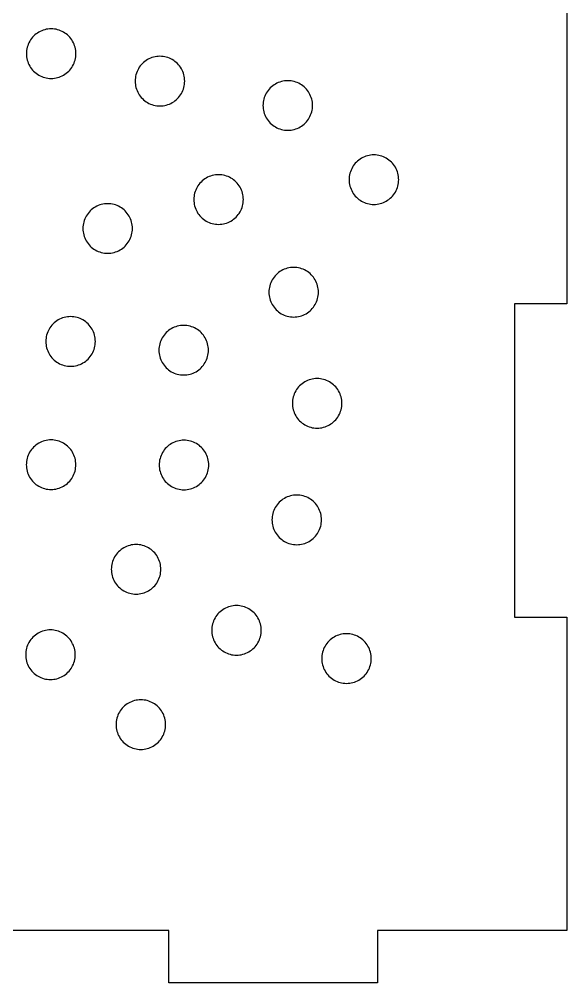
# Model space of a CAD drawing. Header units: millimetres. Extents: x 0 to 375, y -239 to 0.
# Drawn here: x 48 to 90, y -128 to -54.2 of the extents above; entities that cross this region are included whole.
import ezdxf

# ---------------------------------------------------------------- set-up
doc = ezdxf.new("R2010")
doc.units = ezdxf.units.MM
doc.layers.add('CUT', color=1, linetype='Continuous')

msp = doc.modelspace()

# ---------------------------------------------------------------- linework, layer by layer
at = {"layer": 'CUT'}
msp.add_lwpolyline([(90, -52), (90, -76), (86, -76), (86, -100), (90, -100), (90, -124), (86, -124), (75.5, -124), (75.5, -128), (59.5, -128), (59.5, -124), (30.5, -124), (30.5, -128), (14.5, -128), (14.5, -124), (4, -124), (4, -124), (0, -124), (0, -100), (4, -100), (4, -76), (0, -76), (0, -52)], dxfattribs=at)
for points in [[(52.279, -57.463), (52.315, -57.344), (52.343, -57.223), (52.363, -57.1), (52.375, -56.977), (52.379, -56.852), (52.375, -56.728), (52.363, -56.604), (52.343, -56.482), (52.315, -56.361), (52.279, -56.242), (52.235, -56.125), (52.183, -56.012), (52.125, -55.903), (52.059, -55.797), (51.987, -55.696), (51.908, -55.6), (51.823, -55.509), (51.732, -55.424), (51.636, -55.345), (51.535, -55.273), (51.43, -55.207), (51.32, -55.149), (51.207, -55.098), (51.091, -55.054), (50.972, -55.018), (50.851, -54.989), (50.728, -54.969), (50.604, -54.957), (50.48, -54.953), (50.356, -54.957), (50.232, -54.969), (50.109, -54.989), (49.988, -55.018), (49.869, -55.054), (49.753, -55.098), (49.64, -55.149), (49.53, -55.207), (49.425, -55.273), (49.324, -55.345), (49.228, -55.424), (49.137, -55.509), (49.052, -55.6), (48.973, -55.696), (48.901, -55.797), (48.835, -55.903), (48.777, -56.012), (48.725, -56.125), (48.681, -56.242), (48.645, -56.361), (48.617, -56.482), (48.597, -56.604), (48.585, -56.728), (48.581, -56.852), (48.585, -56.977), (48.597, -57.1), (48.617, -57.223), (48.645, -57.344), (48.681, -57.463), (48.725, -57.579), (48.777, -57.692), (48.835, -57.802), (48.901, -57.908), (48.973, -58.009), (49.052, -58.105), (49.137, -58.195), (49.228, -58.28), (49.324, -58.359), (49.425, -58.432), (49.53, -58.497), (49.64, -58.556), (49.753, -58.607), (49.869, -58.651), (49.988, -58.687), (50.109, -58.715), (50.232, -58.735), (50.356, -58.748), (50.48, -58.752), (50.604, -58.748), (50.728, -58.735), (50.851, -58.715), (50.972, -58.687), (51.091, -58.651), (51.207, -58.607), (51.32, -58.556), (51.43, -58.497), (51.535, -58.432), (51.636, -58.359), (51.732, -58.28), (51.823, -58.195), (51.908, -58.105), (51.987, -58.009), (52.059, -57.908), (52.125, -57.802), (52.183, -57.692), (52.235, -57.579), (52.279, -57.463)], [(60.57, -59.681), (60.614, -59.565), (60.65, -59.446), (60.678, -59.325), (60.698, -59.203), (60.711, -59.079), (60.715, -58.955), (60.711, -58.83), (60.698, -58.707), (60.678, -58.584), (60.65, -58.463), (60.614, -58.344), (60.57, -58.228), (60.519, -58.115), (60.46, -58.005), (60.395, -57.899), (60.322, -57.798), (60.243, -57.702), (60.158, -57.612), (60.068, -57.527), (59.972, -57.448), (59.871, -57.375), (59.765, -57.31), (59.655, -57.251), (59.542, -57.2), (59.426, -57.156), (59.307, -57.12), (59.186, -57.092), (59.063, -57.072), (58.94, -57.059), (58.815, -57.055), (58.691, -57.059), (58.567, -57.072), (58.445, -57.092), (58.324, -57.12), (58.205, -57.156), (58.089, -57.2), (57.975, -57.251), (57.866, -57.31), (57.76, -57.375), (57.659, -57.448), (57.563, -57.527), (57.472, -57.612), (57.387, -57.702), (57.309, -57.798), (57.236, -57.899), (57.171, -58.005), (57.112, -58.115), (57.061, -58.228), (57.017, -58.344), (56.981, -58.463), (56.953, -58.584), (56.932, -58.707), (56.92, -58.83), (56.916, -58.955), (56.92, -59.079), (56.932, -59.203), (56.953, -59.325), (56.981, -59.446), (57.017, -59.565), (57.061, -59.681), (57.112, -59.795), (57.171, -59.904), (57.236, -60.01), (57.309, -60.111), (57.387, -60.207), (57.472, -60.298), (57.563, -60.383), (57.659, -60.461), (57.76, -60.534), (57.866, -60.599), (57.975, -60.658), (58.089, -60.709), (58.205, -60.753), (58.324, -60.789), (58.445, -60.817), (58.567, -60.838), (58.691, -60.85), (58.815, -60.854), (58.94, -60.85), (59.063, -60.838), (59.186, -60.817), (59.307, -60.789), (59.426, -60.753), (59.542, -60.709), (59.655, -60.658), (59.765, -60.599), (59.871, -60.534), (59.972, -60.461), (60.068, -60.383), (60.158, -60.298), (60.243, -60.207), (60.322, -60.111), (60.395, -60.01), (60.46, -59.904), (60.519, -59.795), (60.57, -59.681)], [(70.415, -61.433), (70.451, -61.314), (70.479, -61.193), (70.5, -61.07), (70.512, -60.947), (70.516, -60.822), (70.512, -60.698), (70.5, -60.575), (70.479, -60.452), (70.451, -60.331), (70.415, -60.212), (70.371, -60.096), (70.32, -59.982), (70.261, -59.873), (70.196, -59.767), (70.123, -59.666), (70.045, -59.57), (69.96, -59.479), (69.869, -59.394), (69.773, -59.316), (69.672, -59.243), (69.566, -59.178), (69.457, -59.119), (69.343, -59.068), (69.227, -59.024), (69.108, -58.988), (68.987, -58.96), (68.864, -58.939), (68.741, -58.927), (68.617, -58.923), (68.492, -58.927), (68.369, -58.939), (68.246, -58.96), (68.125, -58.988), (68.006, -59.024), (67.89, -59.068), (67.777, -59.119), (67.667, -59.178), (67.561, -59.243), (67.46, -59.316), (67.364, -59.394), (67.274, -59.479), (67.189, -59.57), (67.11, -59.666), (67.037, -59.767), (66.972, -59.873), (66.913, -59.982), (66.862, -60.096), (66.818, -60.212), (66.782, -60.331), (66.754, -60.452), (66.734, -60.575), (66.721, -60.698), (66.717, -60.822), (66.721, -60.947), (66.734, -61.07), (66.754, -61.193), (66.782, -61.314), (66.818, -61.433), (66.862, -61.549), (66.913, -61.662), (66.972, -61.772), (67.037, -61.878), (67.11, -61.979), (67.189, -62.075), (67.274, -62.165), (67.364, -62.25), (67.46, -62.329), (67.561, -62.402), (67.667, -62.467), (67.777, -62.526), (67.89, -62.577), (68.006, -62.621), (68.125, -62.657), (68.246, -62.685), (68.369, -62.705), (68.492, -62.718), (68.617, -62.722), (68.741, -62.718), (68.864, -62.705), (68.987, -62.685), (69.108, -62.657), (69.227, -62.621), (69.343, -62.577), (69.457, -62.526), (69.566, -62.467), (69.672, -62.402), (69.773, -62.329), (69.869, -62.25), (69.96, -62.165), (70.045, -62.075), (70.123, -61.979), (70.196, -61.878), (70.261, -61.772), (70.32, -61.662), (70.371, -61.549), (70.415, -61.433)], [(77.016, -67.114), (77.052, -66.995), (77.08, -66.874), (77.1, -66.751), (77.113, -66.628), (77.117, -66.503), (77.113, -66.379), (77.1, -66.256), (77.08, -66.133), (77.052, -66.012), (77.016, -65.893), (76.972, -65.777), (76.921, -65.663), (76.862, -65.554), (76.797, -65.448), (76.724, -65.347), (76.645, -65.251), (76.56, -65.16), (76.47, -65.075), (76.374, -64.997), (76.273, -64.924), (76.167, -64.859), (76.057, -64.8), (75.944, -64.749), (75.828, -64.705), (75.709, -64.669), (75.588, -64.641), (75.465, -64.62), (75.342, -64.608), (75.217, -64.604), (75.093, -64.608), (74.97, -64.62), (74.847, -64.641), (74.726, -64.669), (74.607, -64.705), (74.491, -64.749), (74.377, -64.8), (74.268, -64.859), (74.162, -64.924), (74.061, -64.997), (73.965, -65.075), (73.874, -65.16), (73.789, -65.251), (73.711, -65.347), (73.638, -65.448), (73.573, -65.554), (73.514, -65.663), (73.463, -65.777), (73.419, -65.893), (73.383, -66.012), (73.355, -66.133), (73.334, -66.256), (73.322, -66.379), (73.318, -66.503), (73.322, -66.628), (73.334, -66.751), (73.355, -66.874), (73.383, -66.995), (73.419, -67.114), (73.463, -67.23), (73.514, -67.343), (73.573, -67.453), (73.638, -67.559), (73.711, -67.66), (73.789, -67.756), (73.874, -67.846), (73.965, -67.931), (74.061, -68.01), (74.162, -68.083), (74.268, -68.148), (74.377, -68.207), (74.491, -68.258), (74.607, -68.302), (74.726, -68.338), (74.847, -68.366), (74.97, -68.387), (75.093, -68.399), (75.217, -68.403), (75.342, -68.399), (75.465, -68.387), (75.588, -68.366), (75.709, -68.338), (75.828, -68.302), (75.944, -68.258), (76.057, -68.207), (76.167, -68.148), (76.273, -68.083), (76.374, -68.01), (76.47, -67.931), (76.56, -67.846), (76.645, -67.756), (76.724, -67.66), (76.797, -67.559), (76.862, -67.453), (76.921, -67.343), (76.972, -67.23), (77.016, -67.114)], [(65.11, -68.636), (65.146, -68.517), (65.174, -68.396), (65.195, -68.274), (65.207, -68.15), (65.211, -68.026), (65.207, -67.902), (65.195, -67.778), (65.174, -67.655), (65.146, -67.534), (65.11, -67.415), (65.066, -67.299), (65.015, -67.186), (64.956, -67.076), (64.891, -66.971), (64.818, -66.87), (64.74, -66.773), (64.655, -66.683), (64.564, -66.598), (64.468, -66.519), (64.367, -66.447), (64.261, -66.381), (64.152, -66.322), (64.038, -66.271), (63.922, -66.227), (63.803, -66.191), (63.682, -66.163), (63.559, -66.143), (63.436, -66.131), (63.312, -66.126), (63.187, -66.131), (63.064, -66.143), (62.941, -66.163), (62.82, -66.191), (62.701, -66.227), (62.585, -66.271), (62.472, -66.322), (62.362, -66.381), (62.256, -66.447), (62.155, -66.519), (62.059, -66.598), (61.969, -66.683), (61.884, -66.773), (61.805, -66.87), (61.732, -66.971), (61.667, -67.076), (61.608, -67.186), (61.557, -67.299), (61.513, -67.415), (61.477, -67.534), (61.449, -67.655), (61.429, -67.778), (61.416, -67.902), (61.412, -68.026), (61.416, -68.15), (61.429, -68.274), (61.449, -68.396), (61.477, -68.517), (61.513, -68.636), (61.557, -68.753), (61.608, -68.866), (61.667, -68.975), (61.732, -69.081), (61.805, -69.182), (61.884, -69.278), (61.969, -69.369), (62.059, -69.454), (62.155, -69.533), (62.256, -69.605), (62.362, -69.671), (62.472, -69.729), (62.585, -69.78), (62.701, -69.824), (62.82, -69.86), (62.941, -69.889), (63.064, -69.909), (63.187, -69.921), (63.312, -69.925), (63.436, -69.921), (63.559, -69.909), (63.682, -69.889), (63.803, -69.86), (63.922, -69.824), (64.038, -69.78), (64.152, -69.729), (64.261, -69.671), (64.367, -69.605), (64.468, -69.533), (64.564, -69.454), (64.655, -69.369), (64.74, -69.278), (64.818, -69.182), (64.891, -69.081), (64.956, -68.975), (65.015, -68.866), (65.066, -68.753), (65.11, -68.636)], [(56.609, -70.851), (56.645, -70.732), (56.674, -70.611), (56.694, -70.489), (56.706, -70.365), (56.71, -70.241), (56.706, -70.117), (56.694, -69.993), (56.674, -69.87), (56.645, -69.749), (56.609, -69.63), (56.566, -69.514), (56.514, -69.401), (56.456, -69.291), (56.39, -69.186), (56.318, -69.085), (56.239, -68.989), (56.154, -68.898), (56.063, -68.813), (55.967, -68.734), (55.866, -68.662), (55.76, -68.596), (55.651, -68.537), (55.538, -68.486), (55.421, -68.442), (55.302, -68.406), (55.181, -68.378), (55.059, -68.358), (54.935, -68.346), (54.811, -68.342), (54.687, -68.346), (54.563, -68.358), (54.44, -68.378), (54.319, -68.406), (54.2, -68.442), (54.084, -68.486), (53.971, -68.537), (53.861, -68.596), (53.756, -68.662), (53.655, -68.734), (53.559, -68.813), (53.468, -68.898), (53.383, -68.989), (53.304, -69.085), (53.232, -69.186), (53.166, -69.291), (53.107, -69.401), (53.056, -69.514), (53.012, -69.63), (52.976, -69.749), (52.948, -69.87), (52.928, -69.993), (52.916, -70.117), (52.912, -70.241), (52.916, -70.365), (52.928, -70.489), (52.948, -70.611), (52.976, -70.732), (53.012, -70.851), (53.056, -70.968), (53.107, -71.081), (53.166, -71.19), (53.232, -71.296), (53.304, -71.397), (53.383, -71.493), (53.468, -71.584), (53.559, -71.669), (53.655, -71.748), (53.756, -71.82), (53.861, -71.886), (53.971, -71.944), (54.084, -71.996), (54.2, -72.039), (54.319, -72.075), (54.44, -72.104), (54.563, -72.124), (54.687, -72.136), (54.811, -72.14), (54.935, -72.136), (55.059, -72.124), (55.181, -72.104), (55.302, -72.075), (55.421, -72.039), (55.538, -71.996), (55.651, -71.944), (55.76, -71.886), (55.866, -71.82), (55.967, -71.748), (56.063, -71.669), (56.154, -71.584), (56.239, -71.493), (56.318, -71.397), (56.39, -71.296), (56.456, -71.19), (56.514, -71.081), (56.566, -70.968), (56.609, -70.851)], [(70.869, -75.731), (70.905, -75.613), (70.933, -75.491), (70.953, -75.369), (70.965, -75.245), (70.969, -75.121), (70.965, -74.997), (70.953, -74.873), (70.933, -74.75), (70.905, -74.629), (70.869, -74.51), (70.825, -74.394), (70.773, -74.281), (70.715, -74.171), (70.649, -74.066), (70.577, -73.965), (70.498, -73.869), (70.413, -73.778), (70.322, -73.693), (70.226, -73.614), (70.125, -73.542), (70.02, -73.476), (69.91, -73.418), (69.797, -73.366), (69.681, -73.322), (69.562, -73.286), (69.441, -73.258), (69.318, -73.238), (69.194, -73.226), (69.07, -73.222), (68.946, -73.226), (68.822, -73.238), (68.699, -73.258), (68.578, -73.286), (68.459, -73.322), (68.343, -73.366), (68.23, -73.418), (68.12, -73.476), (68.015, -73.542), (67.914, -73.614), (67.818, -73.693), (67.727, -73.778), (67.642, -73.869), (67.563, -73.965), (67.491, -74.066), (67.425, -74.171), (67.367, -74.281), (67.315, -74.394), (67.271, -74.51), (67.235, -74.629), (67.207, -74.75), (67.187, -74.873), (67.175, -74.997), (67.171, -75.121), (67.175, -75.245), (67.187, -75.369), (67.207, -75.491), (67.235, -75.613), (67.271, -75.731), (67.315, -75.848), (67.367, -75.961), (67.425, -76.071), (67.491, -76.176), (67.563, -76.277), (67.642, -76.373), (67.727, -76.464), (67.818, -76.549), (67.914, -76.628), (68.015, -76.7), (68.12, -76.766), (68.23, -76.824), (68.343, -76.876), (68.459, -76.919), (68.578, -76.956), (68.699, -76.984), (68.822, -77.004), (68.946, -77.016), (69.07, -77.02), (69.194, -77.016), (69.318, -77.004), (69.441, -76.984), (69.562, -76.956), (69.681, -76.919), (69.797, -76.876), (69.91, -76.824), (70.02, -76.766), (70.125, -76.7), (70.226, -76.628), (70.322, -76.549), (70.413, -76.464), (70.498, -76.373), (70.577, -76.277), (70.649, -76.176), (70.715, -76.071), (70.773, -75.961), (70.825, -75.848), (70.869, -75.731)], [(53.768, -79.504), (53.804, -79.385), (53.832, -79.264), (53.853, -79.142), (53.865, -79.018), (53.869, -78.894), (53.865, -78.77), (53.853, -78.646), (53.832, -78.523), (53.804, -78.402), (53.768, -78.283), (53.724, -78.167), (53.673, -78.054), (53.615, -77.944), (53.549, -77.839), (53.476, -77.738), (53.398, -77.641), (53.313, -77.551), (53.222, -77.466), (53.126, -77.387), (53.025, -77.315), (52.919, -77.249), (52.81, -77.19), (52.696, -77.139), (52.58, -77.095), (52.461, -77.059), (52.34, -77.031), (52.218, -77.011), (52.094, -76.999), (51.97, -76.994), (51.845, -76.999), (51.722, -77.011), (51.599, -77.031), (51.478, -77.059), (51.359, -77.095), (51.243, -77.139), (51.13, -77.19), (51.02, -77.249), (50.914, -77.315), (50.813, -77.387), (50.717, -77.466), (50.627, -77.551), (50.542, -77.641), (50.463, -77.738), (50.39, -77.839), (50.325, -77.944), (50.266, -78.054), (50.215, -78.167), (50.171, -78.283), (50.135, -78.402), (50.107, -78.523), (50.087, -78.646), (50.074, -78.77), (50.07, -78.894), (50.074, -79.018), (50.087, -79.142), (50.107, -79.264), (50.135, -79.385), (50.171, -79.504), (50.215, -79.621), (50.266, -79.734), (50.325, -79.843), (50.39, -79.949), (50.463, -80.05), (50.542, -80.146), (50.627, -80.237), (50.717, -80.322), (50.813, -80.401), (50.914, -80.473), (51.02, -80.539), (51.13, -80.597), (51.243, -80.648), (51.359, -80.692), (51.478, -80.728), (51.599, -80.757), (51.722, -80.777), (51.845, -80.789), (51.97, -80.793), (52.094, -80.789), (52.218, -80.777), (52.34, -80.757), (52.461, -80.728), (52.58, -80.692), (52.696, -80.648), (52.81, -80.597), (52.919, -80.539), (53.025, -80.473), (53.126, -80.401), (53.222, -80.322), (53.313, -80.237), (53.398, -80.146), (53.476, -80.05), (53.549, -79.949), (53.615, -79.843), (53.673, -79.734), (53.724, -79.621), (53.768, -79.504)], [(62.437, -80.172), (62.473, -80.053), (62.501, -79.932), (62.521, -79.81), (62.533, -79.686), (62.537, -79.562), (62.533, -79.438), (62.521, -79.314), (62.501, -79.191), (62.473, -79.07), (62.437, -78.951), (62.393, -78.835), (62.341, -78.722), (62.283, -78.612), (62.217, -78.507), (62.145, -78.406), (62.066, -78.31), (61.981, -78.219), (61.89, -78.134), (61.794, -78.055), (61.693, -77.983), (61.588, -77.917), (61.478, -77.858), (61.365, -77.807), (61.249, -77.763), (61.13, -77.727), (61.009, -77.699), (60.886, -77.679), (60.762, -77.667), (60.638, -77.663), (60.514, -77.667), (60.39, -77.679), (60.267, -77.699), (60.146, -77.727), (60.027, -77.763), (59.911, -77.807), (59.798, -77.858), (59.688, -77.917), (59.583, -77.983), (59.482, -78.055), (59.386, -78.134), (59.295, -78.219), (59.21, -78.31), (59.131, -78.406), (59.059, -78.507), (58.993, -78.612), (58.935, -78.722), (58.883, -78.835), (58.839, -78.951), (58.803, -79.07), (58.775, -79.191), (58.755, -79.314), (58.743, -79.438), (58.739, -79.562), (58.743, -79.686), (58.755, -79.81), (58.775, -79.932), (58.803, -80.053), (58.839, -80.172), (58.883, -80.289), (58.935, -80.402), (58.993, -80.512), (59.059, -80.617), (59.131, -80.718), (59.21, -80.814), (59.295, -80.905), (59.386, -80.99), (59.482, -81.069), (59.583, -81.141), (59.688, -81.207), (59.798, -81.265), (59.911, -81.317), (60.027, -81.36), (60.146, -81.396), (60.267, -81.425), (60.39, -81.445), (60.514, -81.457), (60.638, -81.461), (60.762, -81.457), (60.886, -81.445), (61.009, -81.425), (61.13, -81.396), (61.249, -81.36), (61.365, -81.317), (61.478, -81.265), (61.588, -81.207), (61.693, -81.141), (61.794, -81.069), (61.89, -80.99), (61.981, -80.905), (62.066, -80.814), (62.145, -80.718), (62.217, -80.617), (62.283, -80.512), (62.341, -80.402), (62.393, -80.289), (62.437, -80.172)], [(72.666, -84.243), (72.702, -84.124), (72.73, -84.003), (72.751, -83.88), (72.763, -83.757), (72.767, -83.632), (72.763, -83.508), (72.751, -83.385), (72.73, -83.262), (72.702, -83.141), (72.666, -83.022), (72.622, -82.906), (72.571, -82.792), (72.512, -82.683), (72.447, -82.577), (72.374, -82.476), (72.295, -82.38), (72.21, -82.289), (72.12, -82.205), (72.024, -82.126), (71.923, -82.053), (71.817, -81.988), (71.708, -81.929), (71.594, -81.878), (71.478, -81.834), (71.359, -81.798), (71.238, -81.77), (71.115, -81.749), (70.992, -81.737), (70.867, -81.733), (70.743, -81.737), (70.62, -81.749), (70.497, -81.77), (70.376, -81.798), (70.257, -81.834), (70.141, -81.878), (70.027, -81.929), (69.918, -81.988), (69.812, -82.053), (69.711, -82.126), (69.615, -82.205), (69.524, -82.289), (69.439, -82.38), (69.361, -82.476), (69.288, -82.577), (69.223, -82.683), (69.164, -82.792), (69.113, -82.906), (69.069, -83.022), (69.033, -83.141), (69.005, -83.262), (68.984, -83.385), (68.972, -83.508), (68.968, -83.632), (68.972, -83.757), (68.984, -83.88), (69.005, -84.003), (69.033, -84.124), (69.069, -84.243), (69.113, -84.359), (69.164, -84.473), (69.223, -84.582), (69.288, -84.688), (69.361, -84.789), (69.439, -84.885), (69.524, -84.975), (69.615, -85.06), (69.711, -85.139), (69.812, -85.212), (69.918, -85.277), (70.027, -85.336), (70.141, -85.387), (70.257, -85.431), (70.376, -85.467), (70.497, -85.495), (70.62, -85.516), (70.743, -85.528), (70.867, -85.532), (70.992, -85.528), (71.115, -85.516), (71.238, -85.495), (71.359, -85.467), (71.478, -85.431), (71.594, -85.387), (71.708, -85.336), (71.817, -85.277), (71.923, -85.212), (72.024, -85.139), (72.12, -85.06), (72.21, -84.975), (72.295, -84.885), (72.374, -84.789), (72.447, -84.688), (72.512, -84.582), (72.571, -84.473), (72.622, -84.359), (72.666, -84.243)], [(52.272, -88.941), (52.308, -88.822), (52.336, -88.701), (52.357, -88.578), (52.369, -88.454), (52.373, -88.33), (52.369, -88.206), (52.357, -88.082), (52.336, -87.96), (52.308, -87.839), (52.272, -87.72), (52.228, -87.603), (52.177, -87.49), (52.118, -87.381), (52.053, -87.275), (51.98, -87.174), (51.901, -87.078), (51.817, -86.987), (51.726, -86.902), (51.63, -86.823), (51.529, -86.751), (51.423, -86.685), (51.314, -86.627), (51.2, -86.576), (51.084, -86.532), (50.965, -86.496), (50.844, -86.467), (50.721, -86.447), (50.598, -86.435), (50.473, -86.431), (50.349, -86.435), (50.226, -86.447), (50.103, -86.467), (49.982, -86.496), (49.863, -86.532), (49.747, -86.576), (49.633, -86.627), (49.524, -86.685), (49.418, -86.751), (49.317, -86.823), (49.221, -86.902), (49.13, -86.987), (49.046, -87.078), (48.967, -87.174), (48.894, -87.275), (48.829, -87.381), (48.77, -87.49), (48.719, -87.603), (48.675, -87.72), (48.639, -87.839), (48.611, -87.96), (48.59, -88.082), (48.578, -88.206), (48.574, -88.33), (48.578, -88.454), (48.59, -88.578), (48.611, -88.701), (48.639, -88.822), (48.675, -88.941), (48.719, -89.057), (48.77, -89.17), (48.829, -89.28), (48.894, -89.385), (48.967, -89.486), (49.046, -89.583), (49.13, -89.673), (49.221, -89.758), (49.317, -89.837), (49.418, -89.909), (49.524, -89.975), (49.633, -90.034), (49.747, -90.085), (49.863, -90.129), (49.982, -90.165), (50.103, -90.193), (50.226, -90.213), (50.349, -90.225), (50.473, -90.23), (50.598, -90.225), (50.721, -90.213), (50.844, -90.193), (50.965, -90.165), (51.084, -90.129), (51.2, -90.085), (51.314, -90.034), (51.423, -89.975), (51.529, -89.909), (51.63, -89.837), (51.726, -89.758), (51.817, -89.673), (51.901, -89.583), (51.98, -89.486), (52.053, -89.385), (52.118, -89.28), (52.177, -89.17), (52.228, -89.057), (52.272, -88.941)], [(62.457, -88.963), (62.493, -88.844), (62.521, -88.723), (62.542, -88.601), (62.554, -88.477), (62.558, -88.353), (62.554, -88.228), (62.542, -88.105), (62.521, -87.982), (62.493, -87.861), (62.457, -87.742), (62.413, -87.626), (62.362, -87.513), (62.303, -87.403), (62.238, -87.297), (62.165, -87.196), (62.087, -87.1), (62.002, -87.01), (61.911, -86.925), (61.815, -86.846), (61.714, -86.773), (61.608, -86.708), (61.499, -86.649), (61.385, -86.598), (61.269, -86.554), (61.15, -86.518), (61.029, -86.49), (60.906, -86.47), (60.783, -86.457), (60.659, -86.453), (60.534, -86.457), (60.411, -86.47), (60.288, -86.49), (60.167, -86.518), (60.048, -86.554), (59.932, -86.598), (59.818, -86.649), (59.709, -86.708), (59.603, -86.773), (59.502, -86.846), (59.406, -86.925), (59.316, -87.01), (59.231, -87.1), (59.152, -87.196), (59.079, -87.297), (59.014, -87.403), (58.955, -87.513), (58.904, -87.626), (58.86, -87.742), (58.824, -87.861), (58.796, -87.982), (58.775, -88.105), (58.763, -88.228), (58.759, -88.353), (58.763, -88.477), (58.775, -88.601), (58.796, -88.723), (58.824, -88.844), (58.86, -88.963), (58.904, -89.079), (58.955, -89.193), (59.014, -89.302), (59.079, -89.408), (59.152, -89.509), (59.231, -89.605), (59.316, -89.696), (59.406, -89.781), (59.502, -89.859), (59.603, -89.932), (59.709, -89.997), (59.818, -90.056), (59.932, -90.107), (60.048, -90.151), (60.167, -90.187), (60.288, -90.215), (60.411, -90.236), (60.534, -90.248), (60.659, -90.252), (60.783, -90.248), (60.906, -90.236), (61.029, -90.215), (61.15, -90.187), (61.269, -90.151), (61.385, -90.107), (61.499, -90.056), (61.608, -89.997), (61.714, -89.932), (61.815, -89.859), (61.911, -89.781), (62.002, -89.696), (62.087, -89.605), (62.165, -89.509), (62.238, -89.408), (62.303, -89.302), (62.362, -89.193), (62.413, -89.079), (62.457, -88.963)], [(71.06, -93.281), (71.103, -93.165), (71.139, -93.046), (71.168, -92.925), (71.188, -92.802), (71.2, -92.679), (71.204, -92.554), (71.2, -92.43), (71.188, -92.306), (71.168, -92.184), (71.139, -92.063), (71.103, -91.944), (71.06, -91.828), (71.008, -91.714), (70.95, -91.605), (70.884, -91.499), (70.812, -91.398), (70.733, -91.302), (70.648, -91.211), (70.557, -91.126), (70.461, -91.048), (70.36, -90.975), (70.255, -90.91), (70.145, -90.851), (70.032, -90.8), (69.915, -90.756), (69.796, -90.72), (69.675, -90.692), (69.553, -90.671), (69.429, -90.659), (69.305, -90.655), (69.181, -90.659), (69.057, -90.671), (68.934, -90.692), (68.813, -90.72), (68.694, -90.756), (68.578, -90.8), (68.465, -90.851), (68.355, -90.91), (68.25, -90.975), (68.149, -91.048), (68.053, -91.126), (67.962, -91.211), (67.877, -91.302), (67.798, -91.398), (67.726, -91.499), (67.66, -91.605), (67.601, -91.714), (67.55, -91.828), (67.506, -91.944), (67.47, -92.063), (67.442, -92.184), (67.422, -92.306), (67.41, -92.43), (67.406, -92.554), (67.41, -92.679), (67.422, -92.802), (67.442, -92.925), (67.47, -93.046), (67.506, -93.165), (67.55, -93.281), (67.601, -93.394), (67.66, -93.504), (67.726, -93.61), (67.798, -93.711), (67.877, -93.807), (67.962, -93.897), (68.053, -93.982), (68.149, -94.061), (68.25, -94.134), (68.355, -94.199), (68.465, -94.258), (68.578, -94.309), (68.694, -94.353), (68.813, -94.389), (68.934, -94.417), (69.057, -94.437), (69.181, -94.45), (69.305, -94.454), (69.429, -94.45), (69.553, -94.437), (69.675, -94.417), (69.796, -94.389), (69.915, -94.353), (70.032, -94.309), (70.145, -94.258), (70.255, -94.199), (70.36, -94.134), (70.461, -94.061), (70.557, -93.982), (70.648, -93.897), (70.733, -93.807), (70.812, -93.711), (70.884, -93.61), (70.95, -93.504), (71.008, -93.394), (71.06, -93.281)], [(58.789, -96.952), (58.825, -96.833), (58.853, -96.712), (58.873, -96.59), (58.886, -96.466), (58.89, -96.342), (58.886, -96.218), (58.873, -96.094), (58.853, -95.971), (58.825, -95.85), (58.789, -95.731), (58.745, -95.615), (58.694, -95.502), (58.635, -95.392), (58.57, -95.287), (58.497, -95.186), (58.418, -95.09), (58.333, -94.999), (58.243, -94.914), (58.147, -94.835), (58.046, -94.763), (57.94, -94.697), (57.83, -94.638), (57.717, -94.587), (57.601, -94.543), (57.482, -94.507), (57.361, -94.479), (57.238, -94.459), (57.115, -94.447), (56.99, -94.443), (56.866, -94.447), (56.742, -94.459), (56.62, -94.479), (56.499, -94.507), (56.38, -94.543), (56.263, -94.587), (56.15, -94.638), (56.041, -94.697), (55.935, -94.763), (55.834, -94.835), (55.738, -94.914), (55.647, -94.999), (55.562, -95.09), (55.483, -95.186), (55.411, -95.287), (55.345, -95.392), (55.287, -95.502), (55.236, -95.615), (55.192, -95.731), (55.156, -95.85), (55.128, -95.971), (55.107, -96.094), (55.095, -96.218), (55.091, -96.342), (55.095, -96.466), (55.107, -96.59), (55.128, -96.712), (55.156, -96.833), (55.192, -96.952), (55.236, -97.069), (55.287, -97.182), (55.345, -97.291), (55.411, -97.397), (55.483, -97.498), (55.562, -97.594), (55.647, -97.685), (55.738, -97.77), (55.834, -97.849), (55.935, -97.921), (56.041, -97.987), (56.15, -98.045), (56.263, -98.097), (56.38, -98.14), (56.499, -98.176), (56.62, -98.205), (56.742, -98.225), (56.866, -98.237), (56.99, -98.241), (57.115, -98.237), (57.238, -98.225), (57.361, -98.205), (57.482, -98.176), (57.601, -98.14), (57.717, -98.097), (57.83, -98.045), (57.94, -97.987), (58.046, -97.921), (58.147, -97.849), (58.243, -97.77), (58.333, -97.685), (58.418, -97.594), (58.497, -97.498), (58.57, -97.397), (58.635, -97.291), (58.694, -97.182), (58.745, -97.069), (58.789, -96.952)], [(66.44, -101.742), (66.484, -101.625), (66.52, -101.506), (66.548, -101.385), (66.568, -101.263), (66.58, -101.139), (66.584, -101.015), (66.58, -100.891), (66.568, -100.767), (66.548, -100.644), (66.52, -100.523), (66.484, -100.404), (66.44, -100.288), (66.388, -100.175), (66.33, -100.065), (66.264, -99.96), (66.192, -99.859), (66.113, -99.763), (66.028, -99.672), (65.937, -99.587), (65.841, -99.508), (65.74, -99.436), (65.635, -99.37), (65.525, -99.311), (65.412, -99.26), (65.296, -99.216), (65.177, -99.18), (65.056, -99.152), (64.933, -99.132), (64.809, -99.12), (64.685, -99.116), (64.561, -99.12), (64.437, -99.132), (64.314, -99.152), (64.193, -99.18), (64.075, -99.216), (63.958, -99.26), (63.845, -99.311), (63.735, -99.37), (63.63, -99.436), (63.529, -99.508), (63.433, -99.587), (63.342, -99.672), (63.257, -99.763), (63.178, -99.859), (63.106, -99.96), (63.04, -100.065), (62.982, -100.175), (62.93, -100.288), (62.887, -100.404), (62.85, -100.523), (62.822, -100.644), (62.802, -100.767), (62.79, -100.891), (62.786, -101.015), (62.79, -101.139), (62.802, -101.263), (62.822, -101.385), (62.85, -101.506), (62.887, -101.625), (62.93, -101.742), (62.982, -101.855), (63.04, -101.965), (63.106, -102.07), (63.178, -102.171), (63.257, -102.267), (63.342, -102.358), (63.433, -102.443), (63.529, -102.522), (63.63, -102.594), (63.735, -102.66), (63.845, -102.718), (63.958, -102.77), (64.075, -102.813), (64.193, -102.849), (64.314, -102.878), (64.437, -102.898), (64.561, -102.91), (64.685, -102.914), (64.809, -102.91), (64.933, -102.898), (65.056, -102.878), (65.177, -102.849), (65.296, -102.813), (65.412, -102.77), (65.525, -102.718), (65.635, -102.66), (65.74, -102.594), (65.841, -102.522), (65.937, -102.443), (66.028, -102.358), (66.113, -102.267), (66.192, -102.171), (66.264, -102.07), (66.33, -101.965), (66.388, -101.855), (66.44, -101.742)], [(52.18, -103.609), (52.223, -103.493), (52.259, -103.374), (52.288, -103.253), (52.308, -103.13), (52.32, -103.007), (52.324, -102.883), (52.32, -102.758), (52.308, -102.635), (52.288, -102.512), (52.259, -102.391), (52.223, -102.272), (52.18, -102.156), (52.128, -102.042), (52.07, -101.933), (52.004, -101.827), (51.932, -101.726), (51.853, -101.63), (51.768, -101.54), (51.677, -101.455), (51.581, -101.376), (51.48, -101.303), (51.374, -101.238), (51.265, -101.179), (51.152, -101.128), (51.035, -101.084), (50.916, -101.048), (50.795, -101.02), (50.673, -100.999), (50.549, -100.987), (50.425, -100.983), (50.301, -100.987), (50.177, -100.999), (50.054, -101.02), (49.933, -101.048), (49.814, -101.084), (49.698, -101.128), (49.585, -101.179), (49.475, -101.238), (49.37, -101.303), (49.269, -101.376), (49.173, -101.455), (49.082, -101.54), (48.997, -101.63), (48.918, -101.726), (48.846, -101.827), (48.78, -101.933), (48.721, -102.042), (48.67, -102.156), (48.626, -102.272), (48.59, -102.391), (48.562, -102.512), (48.542, -102.635), (48.53, -102.758), (48.526, -102.883), (48.53, -103.007), (48.542, -103.13), (48.562, -103.253), (48.59, -103.374), (48.626, -103.493), (48.67, -103.609), (48.721, -103.723), (48.78, -103.832), (48.846, -103.938), (48.918, -104.039), (48.997, -104.135), (49.082, -104.226), (49.173, -104.311), (49.269, -104.389), (49.37, -104.462), (49.475, -104.527), (49.585, -104.586), (49.698, -104.637), (49.814, -104.681), (49.933, -104.717), (50.054, -104.745), (50.177, -104.766), (50.301, -104.778), (50.425, -104.782), (50.549, -104.778), (50.673, -104.766), (50.795, -104.745), (50.916, -104.717), (51.035, -104.681), (51.152, -104.637), (51.265, -104.586), (51.374, -104.527), (51.48, -104.462), (51.581, -104.389), (51.677, -104.311), (51.768, -104.226), (51.853, -104.135), (51.932, -104.039), (52.004, -103.938), (52.07, -103.832), (52.128, -103.723), (52.18, -103.609)], [(74.916, -103.787), (74.953, -103.668), (74.981, -103.547), (75.001, -103.425), (75.013, -103.301), (75.017, -103.177), (75.013, -103.053), (75.001, -102.929), (74.981, -102.806), (74.953, -102.685), (74.916, -102.566), (74.873, -102.45), (74.821, -102.337), (74.763, -102.227), (74.697, -102.122), (74.625, -102.021), (74.546, -101.925), (74.461, -101.834), (74.37, -101.749), (74.274, -101.67), (74.173, -101.598), (74.068, -101.532), (73.958, -101.473), (73.845, -101.422), (73.728, -101.378), (73.609, -101.342), (73.488, -101.314), (73.366, -101.294), (73.242, -101.282), (73.118, -101.278), (72.994, -101.282), (72.87, -101.294), (72.747, -101.314), (72.626, -101.342), (72.507, -101.378), (72.391, -101.422), (72.278, -101.473), (72.168, -101.532), (72.063, -101.598), (71.962, -101.67), (71.866, -101.749), (71.775, -101.834), (71.69, -101.925), (71.611, -102.021), (71.539, -102.122), (71.473, -102.227), (71.414, -102.337), (71.363, -102.45), (71.319, -102.566), (71.283, -102.685), (71.255, -102.806), (71.235, -102.929), (71.223, -103.053), (71.219, -103.177), (71.223, -103.301), (71.235, -103.425), (71.255, -103.547), (71.283, -103.668), (71.319, -103.787), (71.363, -103.904), (71.414, -104.017), (71.473, -104.126), (71.539, -104.232), (71.611, -104.333), (71.69, -104.429), (71.775, -104.52), (71.866, -104.605), (71.962, -104.684), (72.063, -104.756), (72.168, -104.822), (72.278, -104.88), (72.391, -104.932), (72.507, -104.975), (72.626, -105.011), (72.747, -105.04), (72.87, -105.06), (72.994, -105.072), (73.118, -105.076), (73.242, -105.072), (73.366, -105.06), (73.488, -105.04), (73.609, -105.011), (73.728, -104.975), (73.845, -104.932), (73.958, -104.88), (74.068, -104.822), (74.173, -104.756), (74.274, -104.684), (74.37, -104.605), (74.461, -104.52), (74.546, -104.429), (74.625, -104.333), (74.697, -104.232), (74.763, -104.126), (74.821, -104.017), (74.873, -103.904), (74.916, -103.787)], [(59.153, -108.843), (59.189, -108.724), (59.217, -108.603), (59.238, -108.48), (59.25, -108.356), (59.254, -108.232), (59.25, -108.108), (59.238, -107.984), (59.217, -107.862), (59.189, -107.741), (59.153, -107.622), (59.109, -107.505), (59.058, -107.392), (58.999, -107.283), (58.934, -107.177), (58.861, -107.076), (58.782, -106.98), (58.698, -106.889), (58.607, -106.804), (58.511, -106.725), (58.41, -106.653), (58.304, -106.587), (58.195, -106.529), (58.081, -106.477), (57.965, -106.434), (57.846, -106.398), (57.725, -106.369), (57.602, -106.349), (57.479, -106.337), (57.355, -106.333), (57.23, -106.337), (57.107, -106.349), (56.984, -106.369), (56.863, -106.398), (56.744, -106.434), (56.628, -106.477), (56.514, -106.529), (56.405, -106.587), (56.299, -106.653), (56.198, -106.725), (56.102, -106.804), (56.011, -106.889), (55.927, -106.98), (55.848, -107.076), (55.775, -107.177), (55.71, -107.283), (55.651, -107.392), (55.6, -107.505), (55.556, -107.622), (55.52, -107.741), (55.492, -107.862), (55.471, -107.984), (55.459, -108.108), (55.455, -108.232), (55.459, -108.356), (55.471, -108.48), (55.492, -108.603), (55.52, -108.724), (55.556, -108.843), (55.6, -108.959), (55.651, -109.072), (55.71, -109.182), (55.775, -109.287), (55.848, -109.388), (55.927, -109.484), (56.011, -109.575), (56.102, -109.66), (56.198, -109.739), (56.299, -109.811), (56.405, -109.877), (56.514, -109.936), (56.628, -109.987), (56.744, -110.031), (56.863, -110.067), (56.984, -110.095), (57.107, -110.115), (57.23, -110.127), (57.355, -110.131), (57.479, -110.127), (57.602, -110.115), (57.725, -110.095), (57.846, -110.067), (57.965, -110.031), (58.081, -109.987), (58.195, -109.936), (58.304, -109.877), (58.41, -109.811), (58.511, -109.739), (58.607, -109.66), (58.698, -109.575), (58.782, -109.484), (58.861, -109.388), (58.934, -109.287), (58.999, -109.182), (59.058, -109.072), (59.109, -108.959), (59.153, -108.843)]]:
    msp.add_lwpolyline(points, close=True, dxfattribs=at)

doc.saveas('drawing.dxf')
